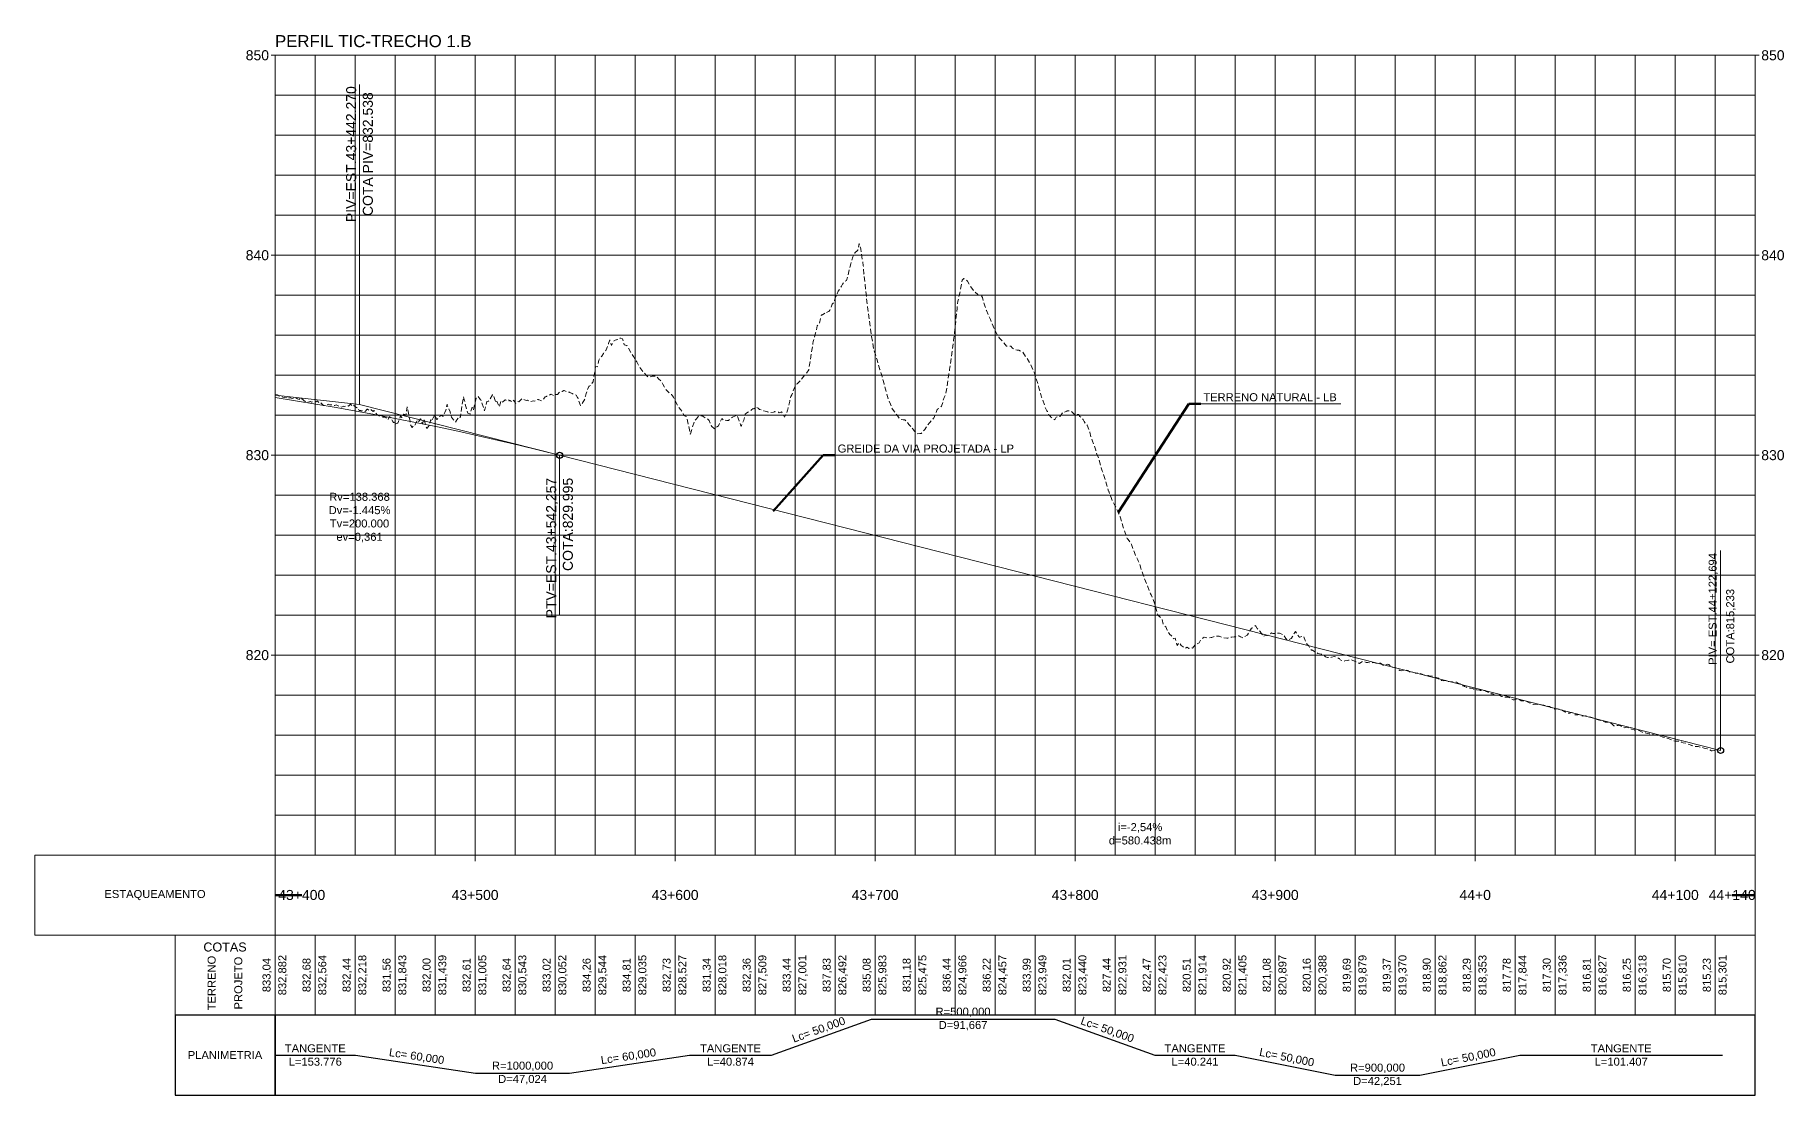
# Model space of a CAD drawing. Header units: metres. Extents: x 303118 to 359298, y 7408194 to 7460879.
# Drawn here: x 358424 to 359298, y 7420047 to 7420577 of the extents above; entities that cross this region are included whole.
import ezdxf

# ---------------------------------------------------------------- set-up
doc = ezdxf.new("R2010")
doc.units = ezdxf.units.M
doc.header["$LTSCALE"] = 10
doc.linetypes.add('HIDDEN', pattern=[0.375, 0.25, -0.125])
for name, color, linetype, lineweight in [('F-VT-CAIXA', 4, 'Continuous', 0), ('F-VT-COTAS', 2, 'Continuous', 0), ('F-VT-ESTACA', 4, 'Continuous', 0), ('F-VT-GREIDE', 6, 'Continuous', 0), ('F-VT-MALHA', 8, 'Continuous', 0), ('F-VT-MALHA-MJR', 8, 'Continuous', 0), ('F-VT-NOTAVEL', 2, 'Continuous', 0), ('F-VT-PLANIMETRIA', 3, 'Continuous', 0), ('F-VT-REGUA', 4, 'Continuous', 0), ('F-VT-TERRENO', 90, 'HIDDEN', 0), ('F-VT-TITULO', 4, 'Continuous', 0), ('U-HZ-EIXO L7-V2', 220, 'L7-V2_LINE', 30)]:
    doc.layers.add(name, color=color, linetype=linetype, lineweight=lineweight)
doc.layers.add('U-VT-PERFIL', color=4, linetype='Continuous')
doc.styles.add('Arial', font='arial.ttf')
doc.styles.add('DIM', font='arial.ttf', dxfattribs={"width": 0.8})
doc.styles.add('R80', font='arial.ttf')
doc.styles.get("Standard").update_dxf_attribs({"font": 'arial.ttf'})
doc.linetypes.add('L7-V2_LINE', pattern='A,3.5,-0.25,["L7-V2",Standard,S=0.175,R=0,X=-0.05,Y=-0.1],-0.75', length=4.5)
doc.dimstyles.new('U-1_2000', dxfattribs={"dimscale": 2, "dimtxt": 1.5, "dimasz": 0.75, "dimexe": 0.75, "dimexo": 0.75, "dimgap": 0.25, "dimtad": 1, "dimzin": 4, "dimtxsty": 'DIM', "dimblk": 'ARCHTICK', "dimcen": 0.7, "dimdle": 0.75, "dimclrd": 256, "dimclre": 256, "dimclrt": 256, "dimaunit": 1, "dimadec": 3, "dimazin": 2, "dimtfac": 1, "dimtofl": 0, "dimtmove": 0, "dimatfit": 3, "dimldrblk": 'CLOSEDBLANK', "dimfxl": 0, "dimtolj": 1, "dimtzin": 0, "dimlwd": -1, "dimlwe": -1, "dimarcsym": 0})

# ---------------------------------------------------------------- blocks, each defined once
blk = doc.blocks.new('AeccTickCircle')
blk.add_circle((0, 0), 0.305)

msp = doc.modelspace()

# ---------------------------------------------------------------- linework, layer by layer
at = {"layer": 'F-VT-CAIXA', "color": 4, "linetype": 'Continuous', "lineweight": 0}
for p, q in [((358541.956, 7420566.777), (359285.956, 7420566.777)), ((358543.956, 7420166.777), (358543.956, 7420566.777)), ((359283.956, 7420166.777), (359283.956, 7420566.777)), ((358541.956, 7420466.777), (358543.956, 7420466.777)), ((359283.956, 7420466.777), (359285.956, 7420466.777)), ((358541.956, 7420366.777), (358543.956, 7420366.777)), ((359283.956, 7420366.777), (359285.956, 7420366.777)), ((358541.956, 7420266.777), (358543.956, 7420266.777)), ((359283.956, 7420266.777), (359285.956, 7420266.777))]:
    msp.add_line(p, q, dxfattribs=at)
for points in [[(358543.956, 7420126.777), (358543.956, 7420166.777), (358423.956, 7420166.777), (358423.956, 7420126.777)], [(358543.956, 7420126.777), (359283.956, 7420126.777), (359283.956, 7420166.777), (358543.956, 7420166.777)], [(358543.956, 7420086.777), (358543.956, 7420126.777), (358493.956, 7420126.777), (358493.956, 7420086.777)], [(358543.956, 7420086.777), (359283.956, 7420086.777), (359283.956, 7420126.777), (358543.956, 7420126.777)]]:
    msp.add_3dface(points, dxfattribs=at)
at = {"layer": 'F-VT-CAIXA', "color": 4, "linetype": 'Continuous', "lineweight": -3}
for points in [[(358543.956, 7420046.777), (358543.956, 7420086.777), (358493.956, 7420086.777), (358493.956, 7420046.777)], [(358543.956, 7420046.777), (359283.956, 7420046.777), (359283.956, 7420086.777), (358543.956, 7420086.777)]]:
    msp.add_3dface(points, dxfattribs=at)
at = {"layer": 'F-VT-COTAS', "color": 2, "linetype": 'Continuous', "lineweight": 0}
for p, q in [((358543.956, 7420086.777), (358543.956, 7420126.777)), ((358563.956, 7420086.777), (358563.956, 7420126.777)), ((358583.956, 7420086.777), (358583.956, 7420126.777)), ((358603.956, 7420086.777), (358603.956, 7420126.777)), ((358623.956, 7420086.777), (358623.956, 7420126.777)), ((358643.956, 7420086.777), (358643.956, 7420126.777)), ((358663.956, 7420086.777), (358663.956, 7420126.777)), ((358683.956, 7420086.777), (358683.956, 7420126.777)), ((358703.956, 7420086.777), (358703.956, 7420126.777)), ((358723.956, 7420086.777), (358723.956, 7420126.777)), ((358743.956, 7420086.777), (358743.956, 7420126.777)), ((358763.956, 7420086.777), (358763.956, 7420126.777)), ((358783.956, 7420086.777), (358783.956, 7420126.777)), ((358803.956, 7420086.777), (358803.956, 7420126.777)), ((358823.956, 7420086.777), (358823.956, 7420126.777)), ((358843.956, 7420086.777), (358843.956, 7420126.777)), ((358863.956, 7420086.777), (358863.956, 7420126.777)), ((358883.956, 7420086.777), (358883.956, 7420126.777)), ((358903.956, 7420086.777), (358903.956, 7420126.777)), ((358923.956, 7420086.777), (358923.956, 7420126.777)), ((358943.956, 7420086.777), (358943.956, 7420126.777)), ((358963.956, 7420086.777), (358963.956, 7420126.777)), ((358983.956, 7420086.777), (358983.956, 7420126.777)), ((359003.956, 7420086.777), (359003.956, 7420126.777)), ((359023.956, 7420086.777), (359023.956, 7420126.777)), ((359043.956, 7420086.777), (359043.956, 7420126.777)), ((359063.956, 7420086.777), (359063.956, 7420126.777)), ((359083.956, 7420086.777), (359083.956, 7420126.777)), ((359103.956, 7420086.777), (359103.956, 7420126.777)), ((359123.956, 7420086.777), (359123.956, 7420126.777)), ((359143.956, 7420086.777), (359143.956, 7420126.777)), ((359163.956, 7420086.777), (359163.956, 7420126.777)), ((359183.956, 7420086.777), (359183.956, 7420126.777)), ((359203.956, 7420086.777), (359203.956, 7420126.777)), ((359223.956, 7420086.777), (359223.956, 7420126.777)), ((359243.956, 7420086.777), (359243.956, 7420126.777)), ((359263.956, 7420086.777), (359263.956, 7420126.777)), ((359283.956, 7420086.777), (359283.956, 7420126.777))]:
    msp.add_line(p, q, dxfattribs=at)
at = {"layer": 'F-VT-ESTACA', "color": 2, "linetype": 'Continuous', "lineweight": 0}
for p, q in [((358543.956, 7420166.777), (358543.956, 7420163.777)), ((358643.956, 7420166.777), (358643.956, 7420163.777)), ((358743.956, 7420166.777), (358743.956, 7420163.777)), ((358843.956, 7420166.777), (358843.956, 7420163.777)), ((358943.956, 7420166.777), (358943.956, 7420163.777)), ((359043.956, 7420166.777), (359043.956, 7420163.777)), ((359143.956, 7420166.777), (359143.956, 7420163.777)), ((359243.956, 7420166.777), (359243.956, 7420163.777)), ((359283.956, 7420166.777), (359283.956, 7420163.777))]:
    msp.add_line(p, q, dxfattribs=at)
at = {"layer": 'F-VT-GREIDE', "color": 6, "linetype": 'Continuous', "lineweight": 0}
for p, q in [((358543.956, 7420395.596), (358554.118, 7420394.019)), ((358554.118, 7420394.019), (358564.28, 7420392.367)), ((358564.28, 7420392.367), (358574.442, 7420390.641)), ((358574.442, 7420390.641), (358584.603, 7420388.84)), ((358584.603, 7420388.84), (358594.765, 7420386.965)), ((358594.765, 7420386.965), (358604.926, 7420385.015)), ((358604.926, 7420385.015), (358615.088, 7420382.99)), ((358615.088, 7420382.99), (358625.249, 7420380.891)), ((358625.249, 7420380.891), (358635.41, 7420378.717)), ((358635.41, 7420378.717), (358645.571, 7420376.469)), ((358645.571, 7420376.469), (358655.731, 7420374.146)), ((358655.731, 7420374.146), (358665.892, 7420371.748)), ((358665.892, 7420371.748), (358676.052, 7420369.276)), ((358676.052, 7420369.276), (358686.212, 7420366.729)), ((358686.212, 7420366.729), (359266.65, 7420219.103))]:
    msp.add_line(p, q, dxfattribs=at)
at = {"layer": 'F-VT-MALHA', "color": 8, "linetype": 'Continuous', "lineweight": 0}
for p, q in [((358543.956, 7420546.777), (359283.956, 7420546.777)), ((358543.956, 7420526.777), (359283.956, 7420526.777)), ((358543.956, 7420506.777), (359283.956, 7420506.777)), ((358543.956, 7420486.777), (359283.956, 7420486.777)), ((358543.956, 7420446.777), (359283.956, 7420446.777)), ((358543.956, 7420426.777), (359283.956, 7420426.777)), ((358543.956, 7420406.777), (359283.956, 7420406.777)), ((358543.956, 7420386.777), (359283.956, 7420386.777)), ((358543.956, 7420346.777), (359283.956, 7420346.777)), ((358543.956, 7420326.777), (359283.956, 7420326.777)), ((358543.956, 7420306.777), (359283.956, 7420306.777)), ((358543.956, 7420286.777), (359283.956, 7420286.777)), ((358543.956, 7420246.777), (359283.956, 7420246.777)), ((358543.956, 7420226.777), (359283.956, 7420226.777)), ((358543.956, 7420206.777), (359283.956, 7420206.777)), ((358543.956, 7420186.777), (359283.956, 7420186.777))]:
    msp.add_line(p, q, dxfattribs=at)
at = {"layer": 'F-VT-MALHA-MJR', "color": 8, "linetype": 'Continuous', "lineweight": 0}
for p, q in [((358543.956, 7420566.777), (359283.956, 7420566.777)), ((358543.956, 7420166.777), (358543.956, 7420566.777)), ((358563.956, 7420166.777), (358563.956, 7420566.777)), ((358583.956, 7420166.777), (358583.956, 7420566.777)), ((358603.956, 7420166.777), (358603.956, 7420566.777)), ((358623.956, 7420166.777), (358623.956, 7420566.777)), ((358643.956, 7420166.777), (358643.956, 7420566.777)), ((358663.956, 7420166.777), (358663.956, 7420566.777)), ((358683.956, 7420166.777), (358683.956, 7420566.777)), ((358703.956, 7420166.777), (358703.956, 7420566.777)), ((358723.956, 7420166.777), (358723.956, 7420566.777)), ((358743.956, 7420166.777), (358743.956, 7420566.777)), ((358763.956, 7420166.777), (358763.956, 7420566.777)), ((358783.956, 7420166.777), (358783.956, 7420566.777)), ((358803.956, 7420166.777), (358803.956, 7420566.777)), ((358823.956, 7420166.777), (358823.956, 7420566.777)), ((358843.956, 7420166.777), (358843.956, 7420566.777)), ((358863.956, 7420166.777), (358863.956, 7420566.777)), ((358883.956, 7420166.777), (358883.956, 7420566.777)), ((358903.956, 7420166.777), (358903.956, 7420566.777)), ((358923.956, 7420166.777), (358923.956, 7420566.777)), ((358943.956, 7420166.777), (358943.956, 7420566.777)), ((358963.956, 7420166.777), (358963.956, 7420566.777)), ((358983.956, 7420166.777), (358983.956, 7420566.777)), ((359003.956, 7420166.777), (359003.956, 7420566.777)), ((359023.956, 7420166.777), (359023.956, 7420566.777)), ((359043.956, 7420166.777), (359043.956, 7420566.777)), ((359063.956, 7420166.777), (359063.956, 7420566.777)), ((359083.956, 7420166.777), (359083.956, 7420566.777)), ((359103.956, 7420166.777), (359103.956, 7420566.777)), ((359123.956, 7420166.777), (359123.956, 7420566.777)), ((359143.956, 7420166.777), (359143.956, 7420566.777)), ((359163.956, 7420166.777), (359163.956, 7420566.777)), ((359183.956, 7420166.777), (359183.956, 7420566.777)), ((359203.956, 7420166.777), (359203.956, 7420566.777)), ((359223.956, 7420166.777), (359223.956, 7420566.777)), ((359243.956, 7420166.777), (359243.956, 7420566.777)), ((359263.956, 7420166.777), (359263.956, 7420566.777)), ((359283.956, 7420166.777), (359283.956, 7420566.777)), ((358543.956, 7420466.777), (359283.956, 7420466.777)), ((358543.956, 7420366.777), (359283.956, 7420366.777)), ((358543.956, 7420266.777), (359283.956, 7420266.777)), ((358543.956, 7420166.777), (359283.956, 7420166.777))]:
    msp.add_line(p, q, dxfattribs=at)
at = {"layer": 'F-VT-NOTAVEL', "color": 2, "linetype": 'Continuous', "lineweight": 0}
for p, q in [((358586.225, 7420392.159), (358586.225, 7420552.159)), ((359006.745, 7420392.468), (359076.745, 7420392.468)), ((358686.212, 7420366.729), (358686.212, 7420286.729)), ((358823.956, 7420366.777), (358913.956, 7420366.777)), ((359266.65, 7420219.103), (359266.65, 7420319.103))]:
    msp.add_line(p, q, dxfattribs=at)
at = {"layer": 'F-VT-NOTAVEL', "color": 8, "linetype": 'Continuous', "lineweight": 0}
for p, q in [((358543.956, 7420396.8), (358586.225, 7420392.159)), ((358586.225, 7420392.159), (358686.212, 7420366.729))]:
    msp.add_line(p, q, dxfattribs=at)
at = {"layer": 'F-VT-PLANIMETRIA', "color": 3, "linetype": 'Continuous', "lineweight": -3}
for p, q in [((358792.079, 7420066.777), (358842.079, 7420084.777)), ((358842.079, 7420084.777), (358933.747, 7420084.777)), ((358933.747, 7420084.777), (358983.747, 7420066.777)), ((358543.956, 7420066.777), (358584.182, 7420066.777)), ((358584.182, 7420066.777), (358644.182, 7420057.777)), ((358691.206, 7420057.777), (358751.206, 7420066.777)), ((358751.206, 7420066.777), (358792.079, 7420066.777)), ((358983.747, 7420066.777), (359023.987, 7420066.777)), ((359023.987, 7420066.777), (359073.987, 7420056.777)), ((359116.238, 7420056.777), (359166.238, 7420066.777)), ((359166.238, 7420066.777), (359267.645, 7420066.777)), ((358644.182, 7420057.777), (358691.206, 7420057.777)), ((359073.987, 7420056.777), (359116.238, 7420056.777))]:
    msp.add_line(p, q, dxfattribs=at)
at = {"layer": 'F-VT-TERRENO', "color": 90, "linetype": 'HIDDEN', "lineweight": 0, "flags": 128}
msp.add_lwpolyline([(358543.956, 7420397.132), (358545.017, 7420396.905), (358545.856, 7420396.525), (358547.192, 7420395.978), (358547.906, 7420395.793), (358549.859, 7420395.478), (358549.957, 7420395.69), (358550.018, 7420395.818), (358550.29, 7420395.41), (358551.692, 7420395.438), (358552.009, 7420395.255), (358552.515, 7420395.158), (358554.062, 7420395.557), (358555.186, 7420395.026), (358556.115, 7420394.657), (358556.698, 7420395.565), (358558.168, 7420394.255), (358559.251, 7420393.377), (358560.039, 7420393.324), (358560.221, 7420393.279), (358561.706, 7420393.707), (358562.274, 7420393.36), (358563.378, 7420393.821), (358564.327, 7420393.481), (358565.05, 7420393.989), (358566.38, 7420392.691), (358566.717, 7420392.97), (358568.175, 7420391.639), (358568.433, 7420391.654), (358568.51, 7420391.628), (358570.483, 7420392.24), (358571.163, 7420392.015), (358572.534, 7420391.974), (358573.83, 7420391.555), (358574.584, 7420391.963), (358576.484, 7420390.976), (358576.635, 7420391.069), (358577.142, 7420390.8), (358578.397, 7420391.223), (358578.687, 7420391.06), (358580.065, 7420391.559), (358580.492, 7420391.386), (358580.74, 7420391.285), (358581.74, 7420392.244), (358582.428, 7420391.576), (358582.793, 7420391.22), (358583.408, 7420391.671), (358584.363, 7420390.824), (358584.846, 7420390.395), (358585.076, 7420390.834), (358586.091, 7420389.138), (358586.299, 7420389.132), (358586.75, 7420389.119), (358586.899, 7420389.026), (358588.234, 7420388.965), (358588.418, 7420388.956), (358588.952, 7420388.707), (358590.084, 7420389.778), (358590.17, 7420389.721), (358591.006, 7420389.157), (358591.754, 7420389.719), (358592.105, 7420389.437), (358593.059, 7420388.669), (358593.425, 7420389.116), (358594.041, 7420388.28), (358594.997, 7420386.977), (358595.113, 7420386.957), (358595.148, 7420386.958), (358595.976, 7420386.545), (358597.164, 7420385.953), (358597.819, 7420385.881), (358597.911, 7420385.878), (358599.216, 7420385.835), (358599.847, 7420385.167), (358600.489, 7420384.489), (358601.268, 7420386.164), (358601.782, 7420385.315), (358603.172, 7420383.018), (358603.321, 7420383.394), (358603.718, 7420382.556), (358603.815, 7420382.349), (358605.082, 7420382.82), (358605.375, 7420382.858), (358605.653, 7420383.6), (358606.745, 7420386.51), (358607.431, 7420385.573), (358607.589, 7420385.864), (358608.406, 7420387.369), (358609.487, 7420386.951), (358609.524, 7420387.208), (358610.069, 7420390.953), (358611.46, 7420383.572), (358611.544, 7420383.127), (358611.734, 7420381.921), (358612.529, 7420380.592), (358613.393, 7420381.628), (358613.395, 7420381.626), (358613.601, 7420381.365), (358615.051, 7420384.101), (358615.331, 7420383.751), (358615.658, 7420383.34), (358616.712, 7420385.004), (358617.266, 7420383.646), (358617.717, 7420382.54), (358618.371, 7420384.919), (358619.202, 7420382.167), (358619.776, 7420380.257), (358620.026, 7420380.372), (358621.048, 7420381.706), (358621.137, 7420382.046), (358621.834, 7420384.699), (358622.089, 7420383.75), (358623.073, 7420385.494), (358623.892, 7420386.937), (358624.81, 7420384.5), (358625.008, 7420384.793), (358625.95, 7420386.165), (358626.944, 7420386.502), (358627.554, 7420386.696), (358628.01, 7420386.16), (358628.879, 7420388.187), (358629.398, 7420389.385), (358629.937, 7420392.242), (358630.071, 7420391.527), (358630.815, 7420390.042), (358631.584, 7420388.496), (358632.134, 7420385.883), (358632.75, 7420385.081), (358633.233, 7420384.444), (358634.199, 7420383.286), (358634.686, 7420384.163), (358634.88, 7420384.51), (358636.264, 7420386.133), (358636.522, 7420385.499), (358636.621, 7420386.159), (358637.515, 7420392.121), (358638.163, 7420396.03), (358638.331, 7420395.291), (358638.557, 7420394.426), (358639.807, 7420389.6), (358640.398, 7420387.858), (358640.492, 7420387.816), (358641.445, 7420387.321), (358642.469, 7420390.798), (358643.079, 7420389.334), (358644.539, 7420395.305), (358644.714, 7420395.324), (358645.379, 7420396.247), (358646.608, 7420394.454), (358647.047, 7420394.226), (358648.329, 7420390.103), (358648.676, 7420388.958), (358649.888, 7420393.613), (358650.748, 7420393.878), (358652.733, 7420397.045), (358652.82, 7420396.97), (358653.05, 7420396.966), (358654.496, 7420393.022), (358654.894, 7420393.772), (358656.122, 7420390.936), (358656.167, 7420391.101), (358656.971, 7420394.052), (358657.745, 7420393.374), (358659.05, 7420394.477), (358659.369, 7420394.297), (358660.492, 7420394.772), (358660.989, 7420393.795), (358661.13, 7420394.284), (358662.608, 7420393.436), (358663.209, 7420394.354), (358664.004, 7420393.14), (358664.23, 7420392.786), (358665.291, 7420393.682), (358665.847, 7420393.529), (358667.375, 7420395.006), (358667.459, 7420394.958), (358667.745, 7420395.026), (358669.457, 7420394.11), (358670.158, 7420394.323), (358671.538, 7420393.512), (358671.841, 7420393.621), (358673.107, 7420394.043), (358673.623, 7420393.766), (358674.823, 7420394.616), (358675.505, 7420394.469), (358675.71, 7420394.693), (358677.116, 7420393.899), (358677.799, 7420394.404), (358679.066, 7420396.049), (358679.679, 7420396.209), (358679.891, 7420396.262), (358680.33, 7420396.312), (358681.772, 7420397.287), (358681.933, 7420397.166), (358681.982, 7420397.246), (358683.532, 7420396.466), (358684.076, 7420397.144), (358685.131, 7420397.202), (358686.17, 7420398.233), (358686.732, 7420398.204), (358687.516, 7420398.654), (358688.265, 7420399.077), (358688.334, 7420399.133), (358688.555, 7420399.06), (358689.452, 7420398.63), (358690.36, 7420398.19), (358691.193, 7420398.264), (358691.387, 7420398.167), (358692.455, 7420397.632), (358693.11, 7420397.277), (358693.323, 7420397.215), (358694.562, 7420396.851), (358695.179, 7420395.607), (358695.258, 7420395.393), (358696.661, 7420391.571), (358697.194, 7420392.176), (358697.366, 7420392.37), (358698.76, 7420394.796), (358699.129, 7420396.273), (358699.474, 7420397.65), (358700.86, 7420401.178), (358701.065, 7420401.293), (358701.684, 7420401.638), (358702.648, 7420403.086), (358702.964, 7420403.441), (358703, 7420403.658), (358704.232, 7420411.062), (358704.936, 7420411.026), (358705.07, 7420411.017), (358705.818, 7420414.336), (358706.871, 7420415.76), (358707.177, 7420416.169), (358707.406, 7420416.356), (358708.093, 7420417.654), (358708.806, 7420418.584), (358709.285, 7420419.201), (358709.882, 7420420.366), (358710.742, 7420422.671), (358711.394, 7420424.408), (358712.151, 7420421.589), (358712.677, 7420422.616), (358713.504, 7420424.221), (358714.423, 7420424.445), (358714.613, 7420424.501), (358715.613, 7420424.789), (358716.218, 7420425.451), (358716.548, 7420425.366), (358717.721, 7420425.056), (358718.467, 7420421.942), (358718.484, 7420421.938), (358719.83, 7420421.594), (358720.419, 7420420.654), (358720.686, 7420420.228), (358721.941, 7420418.103), (358722.355, 7420417.462), (358723.198, 7420416.152), (358724.055, 7420414.729), (358724.29, 7420414.327), (358724.781, 7420413.488), (358726.169, 7420410.999), (358726.226, 7420410.922), (358726.899, 7420410.001), (358727.93, 7420408.556), (358728.161, 7420408.291), (358728.284, 7420408.15), (358729.508, 7420406.76), (358730.097, 7420406.167), (358730.399, 7420405.862), (358731.085, 7420405.841), (358732.032, 7420406.112), (358732.515, 7420406.25), (358732.658, 7420406.23), (358733.073, 7420406.278), (358733.968, 7420406.265), (358734.629, 7420406.255), (358735.805, 7420404.805), (358735.903, 7420404.733), (358736.741, 7420404.124), (358737.839, 7420402.224), (358738.661, 7420400.8), (358738.855, 7420400.453), (358739.22, 7420399.762), (358739.774, 7420399.206), (358740.971, 7420398.007), (358741.71, 7420397.404), (358742.096, 7420397.089), (358743.088, 7420395.84), (358743.645, 7420394.718), (358745.127, 7420391.733), (358745.205, 7420391.621), (358745.353, 7420391.346), (358745.581, 7420391.059), (358746.815, 7420389.5), (358747.323, 7420388.794), (358747.516, 7420388.405), (358748.391, 7420386.649), (358749.44, 7420386.204), (358749.966, 7420385.166), (358751.482, 7420377.741), (358751.557, 7420377.381), (358751.597, 7420377.481), (358753.671, 7420383.967), (358754.681, 7420384.979), (358755.784, 7420386.366), (358757.609, 7420386.409), (358757.899, 7420386.354), (358758.053, 7420386.056), (358760.016, 7420384.975), (358760.971, 7420384.06), (358762.133, 7420381.324), (358763.738, 7420379.938), (358764.118, 7420380.277), (358764.251, 7420380.437), (358765.69, 7420381.497), (358766.368, 7420383.118), (358767.265, 7420385.169), (358768.485, 7420384.013), (358768.841, 7420384.264), (358769.866, 7420384.073), (358770.601, 7420384.165), (358772.715, 7420385.831), (358774.211, 7420386.443), (358774.829, 7420386.792), (358775.994, 7420383.976), (358776.699, 7420381.939), (358776.944, 7420381.185), (358778.276, 7420384.266), (358779.061, 7420387.33), (358779.85, 7420388.018), (358781.179, 7420388.84), (358781.422, 7420388.864), (358782.122, 7420389.424), (358782.993, 7420390.163), (358783.296, 7420390.034), (358784.57, 7420390.764), (358785.413, 7420390.285), (358786.144, 7420389.689), (358787.531, 7420389.355), (358787.716, 7420389.275), (358788.25, 7420388.977), (358788.39, 7420388.947), (358789.646, 7420388.68), (358790.003, 7420388.537), (358790.38, 7420388.386), (358791.616, 7420388.162), (358791.759, 7420388.136), (358793.229, 7420388.35), (358793.603, 7420388.405), (358793.873, 7420388.569), (358794.382, 7420388.374), (358794.841, 7420388.348), (358795.575, 7420388.306), (358795.988, 7420388.02), (358796.454, 7420388.207), (358797.152, 7420388.487), (358798.067, 7420386.883), (358798.105, 7420386.818), (358798.729, 7420385.864), (358799.68, 7420388.038), (358800.22, 7420389.272), (358800.302, 7420389.658), (358800.541, 7420390.673), (358801.293, 7420393.772), (358801.876, 7420396.178), (358802.335, 7420396.904), (358802.906, 7420398.571), (358803.455, 7420400.177), (358804.449, 7420402.203), (358804.519, 7420402.225), (358805.035, 7420402.392), (358806.132, 7420403.582), (358806.562, 7420404.05), (358806.611, 7420404.096), (358806.754, 7420404.295), (358807.745, 7420405.628), (358808.671, 7420406.878), (358809.358, 7420407.552), (358809.642, 7420407.832), (358810.778, 7420409.423), (358810.97, 7420410.648), (358812.583, 7420420.93), (358812.801, 7420422.316), (358812.884, 7420422.667), (358813.051, 7420423.639), (358814.196, 7420427.966), (358814.507, 7420429.145), (358814.992, 7420431.41), (358815.809, 7420432.306), (358816.094, 7420432.622), (358817.098, 7420436.952), (358817.422, 7420437.007), (358817.682, 7420437.053), (358819.035, 7420437.887), (358819.203, 7420437.991), (358819.268, 7420438.291), (358819.473, 7420438.073), (358820.648, 7420438.588), (358820.862, 7420438.683), (358821.306, 7420439.242), (358822.261, 7420441.847), (358822.452, 7420442.37), (358823.407, 7420443.178), (358823.874, 7420444.751), (358824.043, 7420445.324), (358825.487, 7420448.751), (358825.506, 7420448.797), (358825.636, 7420448.905), (358826.057, 7420449.438), (358827.1, 7420451.396), (358827.6, 7420452.339), (358828.293, 7420453.242), (358828.712, 7420453.526), (358829.692, 7420454.192), (358830.325, 7420456.683), (358831.317, 7420460.589), (358831.782, 7420462.57), (358831.938, 7420463.075), (358832.858, 7420466.043), (358833.551, 7420467.264), (358833.638, 7420467.419), (358833.87, 7420467.992), (358835.164, 7420469.103), (358835.245, 7420469.173), (358835.958, 7420472.682), (358836.777, 7420469.998), (358836.853, 7420469.748), (358838.044, 7420461.421), (358838.39, 7420457.561), (358838.466, 7420456.709), (358839.971, 7420442.373), (358840.091, 7420441.203), (358840.124, 7420440.922), (358841.709, 7420429.768), (358842.205, 7420426.066), (358843.327, 7420419.514), (358844.285, 7420416.528), (358844.501, 7420415.867), (358844.951, 7420414.496), (358846.358, 7420409.605), (358846.586, 7420409.076), (358847.42, 7420406.059), (358848.43, 7420402.441), (358848.808, 7420401.198), (358850.501, 7420394.972), (358850.612, 7420394.708), (358851.623, 7420392.348), (358852.564, 7420389.773), (358854.401, 7420387.493), (358854.628, 7420387.097), (358855.277, 7420386.342), (358856.402, 7420384.768), (358856.694, 7420384.697), (358856.723, 7420384.69), (358858.058, 7420384.398), (358858.754, 7420384.455), (358859.714, 7420383.783), (358860.814, 7420382.214), (358861.367, 7420381.641), (358862.834, 7420379.94), (358862.874, 7420379.895), (358863.021, 7420379.692), (358863.669, 7420378.88), (358864.693, 7420377.686), (358864.927, 7420377.497), (358866.36, 7420377.66), (358866.981, 7420377.619), (358868.029, 7420378.881), (358868.946, 7420379.876), (358869.035, 7420379.974), (358869.704, 7420381.134), (358871.083, 7420382.948), (358871.383, 7420383.21), (358872.74, 7420384.803), (358873.131, 7420385.263), (358873.241, 7420385.361), (358875.057, 7420389.552), (358875.177, 7420389.834), (358875.838, 7420390.246), (358877.218, 7420391.267), (358878.413, 7420395.666), (358879.259, 7420397.135), (358880.978, 7420408.302), (358881.168, 7420409.687), (358881.299, 7420410.645), (358882.62, 7420420.173), (358883.219, 7420424.369), (358883.336, 7420425.379), (358884.924, 7420440.217), (358885.373, 7420443.86), (358886.635, 7420449.585), (358887.279, 7420453.526), (358887.411, 7420454.336), (358888.352, 7420455.207), (358889.444, 7420454.693), (358890.072, 7420453.78), (358891.477, 7420451.49), (358891.793, 7420450.996), (358893.39, 7420448.954), (358893.51, 7420448.804), (358893.521, 7420448.791), (358893.582, 7420448.738), (358895.255, 7420447.173), (358895.539, 7420446.875), (358896.989, 7420446.637), (358897.568, 7420445.709), (358898.729, 7420441.521), (358899.501, 7420439.443), (358899.596, 7420439.19), (358900.475, 7420436.972), (358901.621, 7420434.602), (358902.225, 7420433.265), (358903.646, 7420429.548), (358903.976, 7420428.983), (358905.613, 7420425.9), (358905.671, 7420425.793), (358905.734, 7420425.747), (358906.173, 7420425.254), (358907.691, 7420423.723), (358907.947, 7420423.451), (358909.71, 7420421.361), (358910.305, 7420421.4), (358911.724, 7420421.309), (358911.73, 7420421.309), (358912.643, 7420420.361), (358913.746, 7420419.547), (358914.959, 7420419.329), (358915.762, 7420419.359), (358917.278, 7420418.567), (358917.779, 7420418.349), (358917.835, 7420418.26), (358919.574, 7420415.577), (358919.792, 7420415.402), (358921.466, 7420412.599), (358921.77, 7420412.094), (358921.805, 7420412.024), (358923.57, 7420407.867), (358923.82, 7420407.069), (358923.946, 7420406.685), (358925.382, 7420402.394), (358925.832, 7420400.432), (358927.205, 7420395.846), (358927.844, 7420394.308), (358929.024, 7420390.553), (358929.855, 7420388.964), (358930.057, 7420388.567), (358930.846, 7420387.042), (358931.67, 7420386.079), (358931.866, 7420385.853), (358932.68, 7420385.288), (358933.283, 7420384.902), (358933.875, 7420384.529), (358934.521, 7420385.752), (358934.896, 7420385.91), (358935.883, 7420386.341), (358936.362, 7420386.073), (358936.509, 7420386.286), (358937.892, 7420388.301), (358938.122, 7420388.158), (358938.209, 7420388.105), (358939.735, 7420388.81), (358939.899, 7420388.887), (358940.068, 7420389.04), (358941.348, 7420388.888), (358941.906, 7420388.826), (358941.923, 7420388.769), (358942.139, 7420388.592), (358942.96, 7420387.772), (358943.912, 7420386.83), (358944.573, 7420386.974), (358945.655, 7420387.216), (358945.918, 7420386.868), (358946.186, 7420386.293), (358946.223, 7420386.216), (358947.799, 7420384.821), (358947.924, 7420384.713), (358948.385, 7420383.574), (358949.412, 7420382.418), (358949.929, 7420381.843), (358951.025, 7420378.965), (358951.278, 7420378.303), (358951.933, 7420375.828), (358952.638, 7420373.877), (358952.679, 7420373.763), (358953.938, 7420370.352), (358954.251, 7420369.286), (358954.823, 7420367.345), (358955.864, 7420364.783), (358955.942, 7420364.59), (358956.934, 7420360.425), (358957.477, 7420359.034), (358957.946, 7420357.835), (358959.084, 7420354.093), (358959.09, 7420354.074), (358959.95, 7420351.172), (358960.702, 7420348.784), (358960.719, 7420348.732), (358961.954, 7420345.65), (358962.315, 7420344.639), (358962.623, 7420343.782), (358963.928, 7420341.267), (358965.45, 7420338.344), (358965.541, 7420338.144), (358965.96, 7420337.223), (358966.419, 7420336.021), (358967.154, 7420333.518), (358967.963, 7420330.765), (358968.767, 7420328.488), (358969.676, 7420325.919), (358969.966, 7420325.192), (358970.38, 7420324.675), (358971.79, 7420322.919), (358971.969, 7420322.492), (358971.993, 7420322.431), (358972.131, 7420322.071), (358973.606, 7420318.082), (358973.972, 7420317.092), (358975.219, 7420314.435), (358975.433, 7420313.979), (358975.975, 7420312.77), (358976.004, 7420312.675), (358976.831, 7420310.239), (358977.977, 7420306.867), (358978.444, 7420305.65), (358979.767, 7420302.207), (358979.981, 7420301.853), (358980.057, 7420301.654), (358981.674, 7420297.456), (358981.983, 7420296.897), (358983.58, 7420292.734), (358983.986, 7420291.354), (358985.492, 7420286.443), (358985.989, 7420286.328), (358987.4, 7420284.775), (358987.992, 7420282.013), (358989.306, 7420280.93), (358989.995, 7420279.35), (358991.217, 7420277.027), (358991.997, 7420276.645), (358993.126, 7420274.979), (358994, 7420275.203), (358995.032, 7420271.552), (358996.003, 7420273.009), (358996.942, 7420271.655), (358998.006, 7420270.899), (358998.852, 7420270.128), (359000.008, 7420270.834), (359000.758, 7420270.169), (359002.011, 7420270.635), (359002.666, 7420270.217), (359004.014, 7420271.961), (359004.578, 7420272.308), (359006.017, 7420272.968), (359006.484, 7420273.928), (359008.02, 7420275.475), (359008.391, 7420275.732), (359010.022, 7420275.412), (359010.304, 7420275.402), (359012.025, 7420275.612), (359012.211, 7420275.651), (359014.028, 7420276.223), (359014.125, 7420276.352), (359016.021, 7420276.278), (359016.031, 7420276.277), (359016.031, 7420276.277), (359018.033, 7420275.428), (359019.849, 7420275.198), (359020.035, 7420275.262), (359020.241, 7420275.241), (359020.298, 7420275.26), (359021.911, 7420275.784), (359022.038, 7420275.826), (359022.351, 7420275.771), (359023.524, 7420275.9), (359024.04, 7420275.957), (359025.136, 7420276.296), (359025.572, 7420276.43), (359026.042, 7420276.207), (359026.561, 7420275.959), (359026.749, 7420275.887), (359028.044, 7420275.391), (359028.362, 7420275.666), (359028.672, 7420275.934), (359029.975, 7420276.814), (359030.047, 7420276.863), (359031.291, 7420279.011), (359031.588, 7420279.509), (359032.049, 7420280.281), (359032.888, 7420280.468), (359033.201, 7420280.76), (359034.052, 7420281.553), (359034.814, 7420280.437), (359035.003, 7420280.161), (359036.054, 7420279.067), (359036.427, 7420278.534), (359037.003, 7420277.709), (359038.04, 7420276.116), (359038.057, 7420276.089), (359039.227, 7420276.733), (359039.653, 7420276.626), (359040.059, 7420276.524), (359041.266, 7420277.183), (359041.347, 7420277.227), (359042.062, 7420277.921), (359042.704, 7420277.682), (359042.878, 7420277.672), (359044.065, 7420277.604), (359044.491, 7420277.642), (359045.585, 7420277.736), (359046.068, 7420277.8), (359046.104, 7420277.785), (359047.713, 7420277.114), (359047.717, 7420277.108), (359048.071, 7420276.661), (359048.391, 7420276.45), (359049.33, 7420275.184), (359050.074, 7420274.18), (359050.943, 7420274.61), (359051.968, 7420275.115), (359052.078, 7420275.19), (359052.556, 7420276.041), (359053.713, 7420278.097), (359054.081, 7420278.675), (359054.169, 7420278.543), (359055.782, 7420276.11), (359055.951, 7420275.854), (359056.086, 7420275.75), (359056.238, 7420275.843), (359057.395, 7420276.165), (359058.09, 7420276.356), (359059.007, 7420274.107), (359059.717, 7420272.363), (359060.095, 7420271.936), (359060.526, 7420271.724), (359060.62, 7420271.572), (359062.1, 7420269.192), (359062.233, 7420269.223), (359062.682, 7420269.329), (359063.846, 7420268.417), (359064.105, 7420268.214), (359065.342, 7420267.675), (359065.459, 7420267.649), (359066.111, 7420267.505), (359066.999, 7420267.31), (359067.072, 7420267.287), (359068.117, 7420266.963), (359068.685, 7420266.418), (359069.172, 7420265.951), (359070.123, 7420265.608), (359070.298, 7420265.589), (359070.937, 7420265.518), (359072.13, 7420265.705), (359073.534, 7420266.137), (359074.137, 7420265.937), (359075.725, 7420265.173), (359076.144, 7420265.105), (359076.501, 7420264.442), (359078.151, 7420263.771), (359078.748, 7420263.86), (359080.11, 7420264.087), (359080.16, 7420264.091), (359080.647, 7420264.201), (359082.039, 7420264.4), (359082.169, 7420264.432), (359083.885, 7420263.658), (359084.177, 7420263.669), (359085.724, 7420262.737), (359086.186, 7420262.659), (359087.198, 7420263.396), (359087.559, 7420263.665), (359088.196, 7420263.756), (359089.387, 7420263.029), (359090.207, 7420263.155), (359091.215, 7420262.92), (359092.217, 7420262.851), (359093.038, 7420263.162), (359094.228, 7420262.765), (359094.865, 7420262.832), (359095.648, 7420262.787), (359096.239, 7420262.76), (359096.687, 7420262.81), (359098.252, 7420261.602), (359098.497, 7420261.498), (359100.265, 7420262.311), (359100.307, 7420262.302), (359100.696, 7420262.034), (359102.124, 7420260.83), (359102.277, 7420260.802), (359104.098, 7420260.471), (359104.288, 7420260.436), (359104.738, 7420260.288), (359106.302, 7420259.089), (359107.028, 7420258.93), (359108.316, 7420259.095), (359109.313, 7420259.273), (359110.33, 7420259.057), (359111.129, 7420258.367), (359112.343, 7420258.33), (359112.549, 7420258.274), (359113.905, 7420257.92), (359114.161, 7420257.83), (359114.366, 7420257.759), (359114.723, 7420257.759), (359115.774, 7420257.641), (359116.383, 7420257.574), (359116.508, 7420257.566), (359117.387, 7420257.262), (359117.503, 7420257.222), (359118.4, 7420256.738), (359118.532, 7420256.758), (359119, 7420256.708), (359120.417, 7420256.558), (359120.613, 7420256.469), (359120.86, 7420256.358), (359122.226, 7420256.266), (359122.434, 7420256.252), (359123.19, 7420256.127), (359123.839, 7420255.853), (359124.451, 7420255.594), (359125.452, 7420255.22), (359125.524, 7420255.193), (359126.469, 7420254.314), (359127.065, 7420254.174), (359127.871, 7420253.985), (359128.488, 7420254.13), (359128.678, 7420254.118), (359130.213, 7420254.021), (359130.291, 7420253.926), (359130.507, 7420253.664), (359131.903, 7420253.497), (359132.27, 7420253.453), (359132.526, 7420253.359), (359133.516, 7420253.337), (359134.259, 7420253.32), (359134.547, 7420253.281), (359135.129, 7420252.973), (359136.029, 7420252.497), (359136.569, 7420252.364), (359136.742, 7420252.235), (359137.794, 7420251.453), (359138.355, 7420251.259), (359138.591, 7420251.177), (359139.555, 7420250.7), (359139.968, 7420250.59), (359140.613, 7420250.418), (359141.318, 7420250.298), (359141.581, 7420250.269), (359142.635, 7420250.15), (359143.082, 7420249.857), (359143.194, 7420249.835), (359144.658, 7420249.543), (359144.807, 7420249.506), (359144.84, 7420249.497), (359146.041, 7420249.335), (359146.42, 7420249.239), (359146.681, 7420249.172), (359148.032, 7420249.096), (359148.704, 7420249.058), (359149.645, 7420248.632), (359150.117, 7420248.419), (359150.728, 7420248.073), (359151.258, 7420247.799), (359151.872, 7420247.481), (359152.751, 7420247.428), (359152.871, 7420247.343), (359153.63, 7420246.809), (359154.484, 7420246.692), (359154.775, 7420246.652), (359155.388, 7420246.753), (359156.097, 7420246.545), (359156.799, 7420246.34), (359157.143, 7420246.171), (359157.71, 7420246.021), (359158.823, 7420245.726), (359158.904, 7420245.689), (359159.323, 7420245.736), (359159.428, 7420245.747), (359160.845, 7420245.71), (359160.936, 7420245.654), (359162.549, 7420244.654), (359162.868, 7420244.456), (359163.493, 7420244.408), (359164.89, 7420244.888), (359165.877, 7420244.592), (359166.913, 7420243.977), (359168.935, 7420243.977), (359170.651, 7420243.044), (359170.958, 7420243.006), (359172.641, 7420242.211), (359172.935, 7420242.106), (359172.98, 7420242.095), (359174.688, 7420242.187), (359175.004, 7420242.186), (359176.447, 7420242.107), (359177.028, 7420241.877), (359178.202, 7420241.761), (359179.955, 7420241.188), (359181.076, 7420241.141), (359181.71, 7420240.676), (359183.1, 7420240.051), (359183.469, 7420239.758), (359185.124, 7420239.86), (359185.222, 7420239.871), (359185.855, 7420239.797), (359186.975, 7420239.477), (359187.148, 7420239.477), (359188.734, 7420238.458), (359189.172, 7420238.277), (359190.489, 7420237.731), (359191.196, 7420237.68), (359192.242, 7420238.122), (359193.22, 7420237.754), (359193.998, 7420237), (359195.244, 7420236.926), (359195.756, 7420237.1), (359197.268, 7420236.405), (359197.509, 7420236.186), (359199.069, 7420236.466), (359199.292, 7420236.472), (359199.332, 7420236.467), (359201.314, 7420235.727), (359201.713, 7420235.697), (359203.337, 7420235.166), (359204.1, 7420234.802), (359205.359, 7420234.465), (359207.381, 7420234.027), (359208.878, 7420233.333), (359209.404, 7420233.221), (359211.259, 7420233.102), (359211.426, 7420232.957), (359212.347, 7420232.257), (359213.302, 7420231.409), (359213.449, 7420231.378), (359215.055, 7420231.605), (359215.473, 7420231.64), (359216.813, 7420231.418), (359217.497, 7420230.799), (359218.569, 7420230.465), (359219.521, 7420230.712), (359220.322, 7420230.603), (359221.545, 7420230.017), (359222.077, 7420229.815), (359223.569, 7420229.416), (359223.836, 7420229.24), (359225.561, 7420229.182), (359225.589, 7420229.178), (359225.593, 7420229.178), (359227.342, 7420228.281), (359227.617, 7420228.25), (359229.101, 7420227.858), (359229.641, 7420227.684), (359230.856, 7420227.477), (359231.665, 7420227.385), (359232.609, 7420227.231), (359233.689, 7420226.747), (359234.365, 7420226.744), (359235.713, 7420226.507), (359236.123, 7420226.435), (359237.737, 7420225.785), (359237.876, 7420225.722), (359238.775, 7420225.521), (359239.76, 7420225.315), (359239.94, 7420225.313), (359241.783, 7420224.515), (359242.321, 7420224.151), (359243.805, 7420223.767), (359244.713, 7420223.712), (359245.828, 7420223.737), (359247.098, 7420223.326), (359247.85, 7420222.987), (359249.872, 7420222.58), (359251.866, 7420221.683), (359251.895, 7420221.672), (359252.053, 7420221.63), (359253.669, 7420221.127), (359253.919, 7420221.163), (359255.422, 7420221.009), (359255.943, 7420220.926), (359257.18, 7420220.605), (359257.967, 7420220.49), (359258.936, 7420220.159), (359259.991, 7420219.919), (359260.689, 7420219.656), (359262.015, 7420218.931), (359262.443, 7420218.95), (359263.956, 7420219.103)], dxfattribs=at)

# ---------------------------------------------------------------- block references
at = {"layer": 'U-HZ-EIXO L7-V2', "color": 2, "linetype": 'L7-V2_LINE', "lineweight": 30, "xscale": 4.921259681061035, "yscale": 4.921259681061035, "zscale": 4.921259681061035, "rotation": 270}
msp.add_blockref('AeccTickCircle', (358686.212, 7420366.729), dxfattribs=at)
at = {"layer": 'U-HZ-EIXO L7-V2', "color": 2, "linetype": 'L7-V2_LINE', "lineweight": 30, "xscale": 4.921259681061035, "yscale": 4.921259681061035, "zscale": 4.921259681061035}
msp.add_blockref('AeccTickCircle', (359266.65, 7420219.103), dxfattribs=at)

# ---------------------------------------------------------------- texts
at = {"layer": 'F-VT-COTAS', "color": 2, "linetype": 'Continuous', "lineweight": 0, "char_height": 4, "rotation": 90, "style": 'R80'}
for s, insert, attachment_point in [('{\\C1;833,04}', (358542.456, 7420106.777), 8), ('{\\C3;832,882}', (358547.956, 7420106.777), 5), ('{\\C1;832,68}', (358562.456, 7420106.777), 8), ('{\\C3;832,564}', (358567.956, 7420106.777), 5), ('{\\C1;832,44}', (358582.456, 7420106.777), 8), ('{\\C3;832,218}', (358587.956, 7420106.777), 5), ('{\\C1;831,56}', (358602.456, 7420106.777), 8), ('{\\C3;831,843}', (358607.956, 7420106.777), 5), ('{\\C1;832,00}', (358622.456, 7420106.777), 8), ('{\\C3;831,439}', (358627.956, 7420106.777), 5), ('{\\C1;832,61}', (358642.456, 7420106.777), 8), ('{\\C3;831,005}', (358647.956, 7420106.777), 5), ('{\\C1;832,64}', (358662.456, 7420106.777), 8), ('{\\C3;830,543}', (358667.956, 7420106.777), 5), ('{\\C1;833,02}', (358682.456, 7420106.777), 8), ('{\\C3;830,052}', (358687.956, 7420106.777), 5), ('{\\C1;834,26}', (358702.456, 7420106.777), 8), ('{\\C3;829,544}', (358707.956, 7420106.777), 5), ('{\\C1;834,81}', (358722.456, 7420106.777), 8), ('{\\C3;829,035}', (358727.956, 7420106.777), 5), ('{\\C1;832,73}', (358742.456, 7420106.777), 8), ('{\\C3;828,527}', (358747.956, 7420106.777), 5), ('{\\C1;831,34}', (358762.456, 7420106.777), 8), ('{\\C3;828,018}', (358767.956, 7420106.777), 5), ('{\\C1;832,36}', (358782.456, 7420106.777), 8), ('{\\C3;827,509}', (358787.956, 7420106.777), 5), ('{\\C1;833,44}', (358802.456, 7420106.777), 8), ('{\\C3;827,001}', (358807.956, 7420106.777), 5), ('{\\C1;837,83}', (358822.456, 7420106.777), 8), ('{\\C3;826,492}', (358827.956, 7420106.777), 5), ('{\\C1;835,08}', (358842.456, 7420106.777), 8), ('{\\C3;825,983}', (358847.956, 7420106.777), 5), ('{\\C1;831,18}', (358862.456, 7420106.777), 8), ('{\\C3;825,475}', (358867.956, 7420106.777), 5), ('{\\C1;836,44}', (358882.456, 7420106.777), 8), ('{\\C3;824,966}', (358887.956, 7420106.777), 5), ('{\\C1;836,22}', (358902.456, 7420106.777), 8), ('{\\C3;824,457}', (358907.956, 7420106.777), 5), ('{\\C1;833,99}', (358922.456, 7420106.777), 8), ('{\\C3;823,949}', (358927.956, 7420106.777), 5), ('{\\C1;832,01}', (358942.456, 7420106.777), 8), ('{\\C3;823,440}', (358947.956, 7420106.777), 5), ('{\\C1;827,44}', (358962.456, 7420106.777), 8), ('{\\C3;822,931}', (358967.956, 7420106.777), 5), ('{\\C1;822,47}', (358982.456, 7420106.777), 8), ('{\\C3;822,423}', (358987.956, 7420106.777), 5), ('{\\C1;820,51}', (359002.456, 7420106.777), 8), ('{\\C3;821,914}', (359007.956, 7420106.777), 5), ('{\\C1;820,92}', (359022.456, 7420106.777), 8), ('{\\C3;821,405}', (359027.956, 7420106.777), 5), ('{\\C1;821,08}', (359042.456, 7420106.777), 8), ('{\\C3;820,897}', (359047.956, 7420106.777), 5), ('{\\C1;820,16}', (359062.456, 7420106.777), 8), ('{\\C3;820,388}', (359067.956, 7420106.777), 5), ('{\\C1;819,69}', (359082.456, 7420106.777), 8), ('{\\C3;819,879}', (359087.956, 7420106.777), 5), ('{\\C1;819,37}', (359102.456, 7420106.777), 8), ('{\\C3;819,370}', (359107.956, 7420106.777), 5), ('{\\C1;818,90}', (359122.456, 7420106.777), 8), ('{\\C3;818,862}', (359127.956, 7420106.777), 5), ('{\\C1;818,29}', (359142.456, 7420106.777), 8), ('{\\C3;818,353}', (359147.956, 7420106.777), 5), ('{\\C1;817,78}', (359162.456, 7420106.777), 8), ('{\\C3;817,844}', (359167.956, 7420106.777), 5), ('{\\C1;817,30}', (359182.456, 7420106.777), 8), ('{\\C3;817,336}', (359187.956, 7420106.777), 5), ('{\\C1;816,81}', (359202.456, 7420106.777), 8), ('{\\C3;816,827}', (359207.956, 7420106.777), 5), ('{\\C1;816,25}', (359222.456, 7420106.777), 8), ('{\\C3;816,318}', (359227.956, 7420106.777), 5), ('{\\C1;815,70}', (359242.456, 7420106.777), 8), ('{\\C3;815,810}', (359247.956, 7420106.777), 5), ('{\\C1;815,23}', (359262.456, 7420106.777), 8), ('{\\C3;815,301}', (359267.956, 7420106.777), 5)]:
    msp.add_mtext(s, dxfattribs=dict(at, insert=insert, attachment_point=attachment_point))
at = {"layer": 'F-VT-ESTACA', "color": 4, "linetype": 'Continuous', "lineweight": 0, "char_height": 5, "attachment_point": 8, "style": 'R80'}
for s, insert in [('43+400', (358557.313, 7420144.277)), ('43+500', (358643.956, 7420144.277)), ('43+600', (358743.956, 7420144.277)), ('43+700', (358843.956, 7420144.277)), ('43+800', (358943.956, 7420144.277)), ('43+900', (359043.956, 7420144.277)), ('44+0', (359143.956, 7420144.277)), ('44+100', (359243.956, 7420144.277)), ('44+140', (359272.427, 7420144.277))]:
    msp.add_mtext(s, dxfattribs=dict(at, insert=insert))
at = {"layer": 'F-VT-NOTAVEL', "color": 2, "linetype": 'Continuous', "lineweight": 0, "rotation": 90, "style": 'Arial'}
for s, insert, char_height, attachment_point in [('PIV=EST.43+442.270\\PCOTA PIV=832.538', (358586.225, 7420517.346), 5, 5), ('PTV=EST.43+542,257\\PCOTA:829.995', (358686.212, 7420355.459), 5, 6), ('PIV= EST.44+122,694', (359265.38, 7420317.833), 4, 9), ('COTA:815,233', (359269.42, 7420262.613), 4, 1)]:
    msp.add_mtext(s, dxfattribs=dict(at, insert=insert, char_height=char_height, attachment_point=attachment_point))
at = {"layer": 'F-VT-NOTAVEL', "color": 2, "linetype": 'Continuous', "lineweight": 0, "char_height": 4, "style": 'Arial'}
for s, insert, attachment_point in [('TERRENO NATURAL - LB', (359008.015, 7420393.738), 7), ('GREIDE DA VIA PROJETADA - LP', (358825.226, 7420368.047), 7), ('Rv=138.368\\PDv=-1.445%\\PTv=200.000\\Pev=0,361', (358586.212, 7420335.596), 5), ('i=-2,54%\\Pd=580.438m', (358976.431, 7420172.047), 8)]:
    msp.add_mtext(s, dxfattribs=dict(at, insert=insert, attachment_point=attachment_point))
at = {"layer": 'F-VT-PLANIMETRIA', "color": 2, "linetype": 'Continuous', "lineweight": 0, "char_height": 4, "attachment_point": 8, "style": 'R80'}
for s, insert, rotation in [('Lc= 50,000', (358816.656, 7420076.953), 19.798876), ('Lc= 50,000', (358959.17, 7420076.953), 340.201124), ('Lc= 60,000', (358614.367, 7420063.513), 351.469234), ('Lc= 60,000', (358721.02, 7420063.513), 8.530766), ('Lc= 50,000', (359049.232, 7420063.003), 348.690068), ('Lc= 50,000', (359140.993, 7420063.003), 11.309932)]:
    msp.add_mtext(s, dxfattribs=dict(at, insert=insert, rotation=rotation))
at = {"layer": 'F-VT-PLANIMETRIA', "color": 2, "linetype": 'Continuous', "lineweight": 0, "char_height": 4, "attachment_point": 5, "style": 'R80'}
for s, insert in [('R=500,000\\PD=91,667', (358887.913, 7420084.777)), ('TANGENTE\\PL=153.776', (358564.069, 7420066.777)), ('TANGENTE\\PL=40.874', (358771.642, 7420066.777)), ('TANGENTE\\PL=40.241', (359003.867, 7420066.777)), ('TANGENTE\\PL=101.407', (359216.942, 7420066.777)), ('R=1000,000\\PD=47,024', (358667.694, 7420057.777)), ('R=900,000\\PD=42,251', (359095.113, 7420056.777))]:
    msp.add_mtext(s, dxfattribs=dict(at, insert=insert))
at = {"layer": 'F-VT-REGUA', "color": 4, "linetype": 'Continuous', "lineweight": 0, "char_height": 5, "style": 'Arial'}
for s, insert, attachment_point in [('850', (358540.956, 7420566.777), 6), ('{\\C256;850}', (359286.956, 7420566.777), 4), ('840', (358540.956, 7420466.777), 6), ('{\\C256;840}', (359286.956, 7420466.777), 4), ('830', (358540.956, 7420366.777), 6), ('{\\C256;830}', (359286.956, 7420366.777), 4), ('820', (358540.956, 7420266.777), 6), ('{\\C256;820}', (359286.956, 7420266.777), 4)]:
    msp.add_mtext(s, dxfattribs=dict(at, insert=insert, attachment_point=attachment_point))
at = {"layer": 'F-VT-TITULO', "color": 4, "linetype": 'Continuous', "lineweight": 0, "insert": (358543.956, 7420570.777), "char_height": 6, "attachment_point": 7, "style": 'Arial'}
msp.add_mtext('PERFIL TIC-TRECHO 1.B', dxfattribs=at)
at = {"layer": 'U-VT-PERFIL', "color": 4, "linetype": 'Continuous', "lineweight": -3, "attachment_point": 5, "style": 'Arial'}
for s, insert, char_height in [('{\\C4;ESTAQUEAMENTO}', (358483.956, 7420146.777), 4), ('{\\C4;COTAS}', (358518.956, 7420120.777), 4.5), ('{\\fArial|b0|i0|c0|p34;\\C4;PLANIMETRIA}', (358518.956, 7420066.777), 4)]:
    msp.add_mtext(s, dxfattribs=dict(at, insert=insert, char_height=char_height))
at = {"layer": 'U-VT-PERFIL', "color": 4, "linetype": 'Continuous', "lineweight": -3, "insert": (358518.956, 7420102.777), "char_height": 4, "attachment_point": 5, "rotation": 90, "style": 'Arial'}
msp.add_mtext('{\\C1;TERRENO\\C3;\\P\\PPROJETO}', dxfattribs=at)

# ---------------------------------------------------------------- leaders
at = {"layer": 'F-VT-ESTACA', "color": 4, "linetype": 'Continuous', "lineweight": 0}
for points in [[(358543.956, 7420146.777), (358554.313, 7420146.777), (358557.313, 7420146.777)], [(359283.956, 7420146.777), (359275.427, 7420146.777), (359272.427, 7420146.777)]]:
    msp.add_leader(points, dimstyle='U-1_2000', override={"dimscale": 1, "dimasz": 3, "dimclrd": 256, "dimldrblk": 'None', "dimlwd": 65535}, dxfattribs=at)
at = {"layer": 'F-VT-NOTAVEL', "color": 2, "linetype": 'Continuous', "lineweight": 0}
for points in [[(358965.541, 7420338.144), (359000.745, 7420392.468), (359006.745, 7420392.468)], [(358793.029, 7420338.712), (358817.956, 7420366.777), (358823.956, 7420366.777)]]:
    msp.add_leader(points, dimstyle='U-1_2000', override={"dimscale": 1, "dimasz": 6, "dimclrd": 256, "dimldrblk": 'None', "dimlwd": 65535}, dxfattribs=at)

doc.saveas('drawing.dxf')
